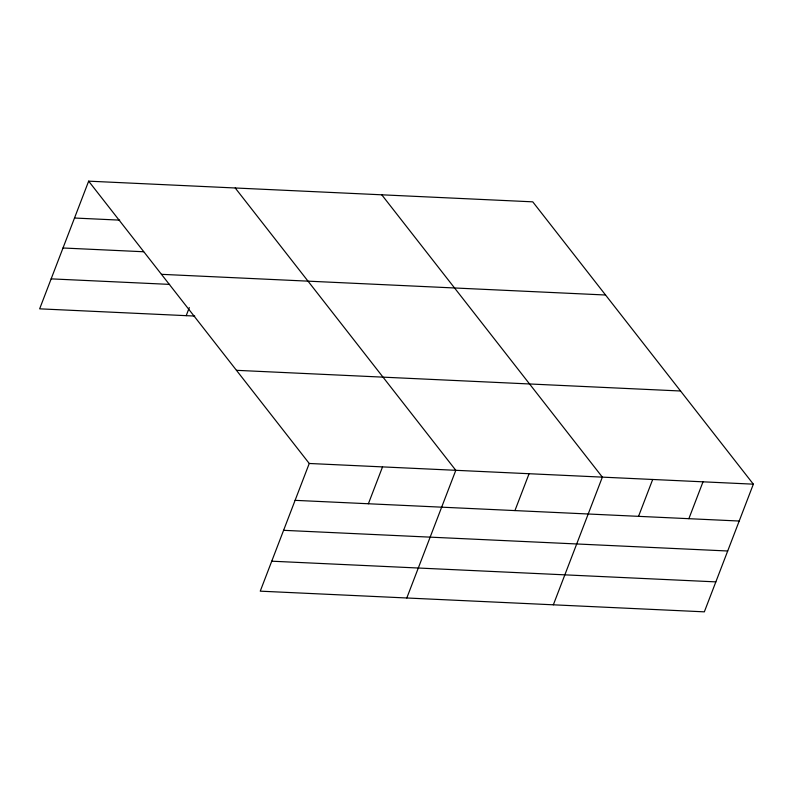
<?xml version="1.0" encoding="UTF-8"?>
<svg xmlns="http://www.w3.org/2000/svg" width="793" height="793" viewBox="0 0 793 793"><rect width="100%" height="100%" fill="white"/><g stroke="black" fill="none" stroke-linecap="round" stroke-linejoin="round"><path stroke-width="1.19" d="M88.657 181.161L309.25 463.479L260.243 591.162L704.343 611.839L753.35 484.166L532.757 201.838L88.657 181.161L39.65 308.834L194.751 316.06M186.206 315.664L189.299 307.595M368.378 503.763L382.533 466.899M406.799 597.981L455.806 470.308L235.214 187.981M514.935 510.583L529.08 473.718M553.345 604.811L602.353 477.128L381.76 194.81M638.534 516.342L652.689 479.478M688.869 518.681L703.014 481.817M74.512 218.025L119.693 220.127M63.004 247.991L143.612 251.748M161.455 274.328L605.555 295.006M51.158 278.868L169.613 284.39M236.453 370.321L680.553 390.999M309.25 463.479L753.35 484.166M295.105 500.343L739.195 521.031M283.597 530.319L727.696 550.996M271.751 561.196L715.841 581.874"/></g></svg>
